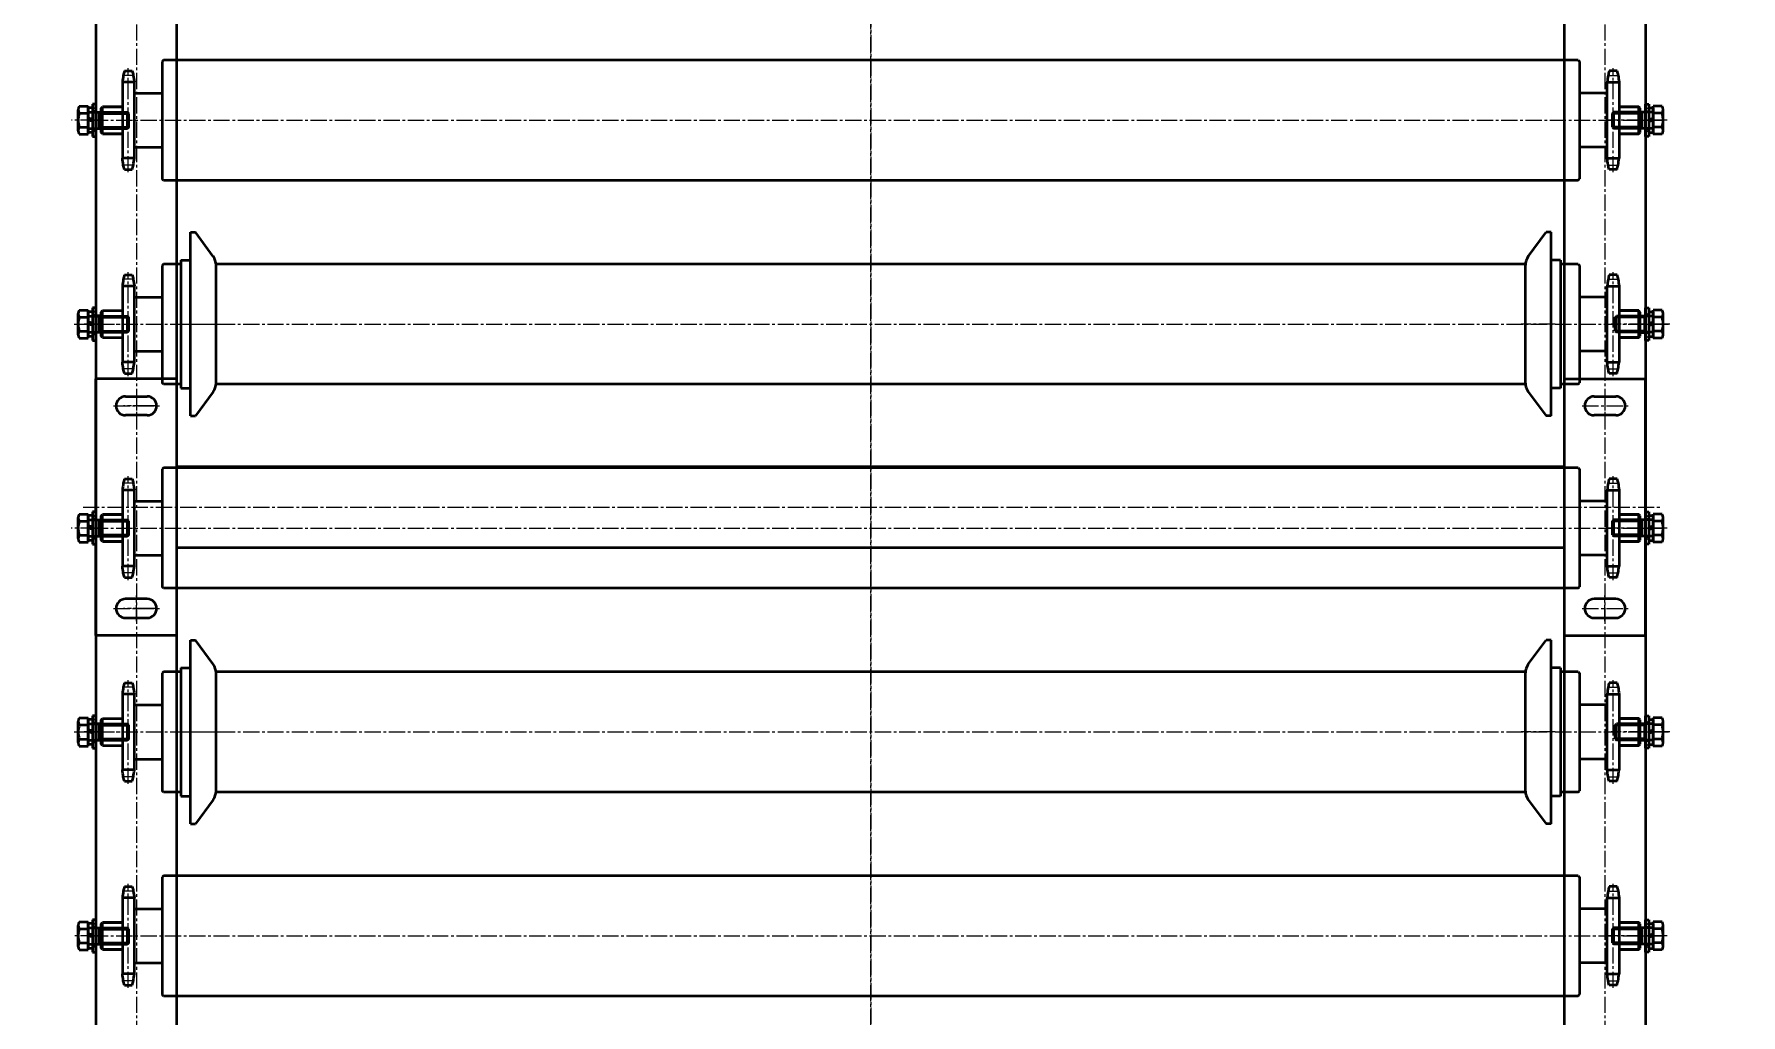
# Model space of a CAD drawing. Header units: millimetres. Extents: x -67280 to 67280, y -47520 to 47520.
# Drawn here: x -47868 to -46603, y -15423 to -14697 of the extents above; entities that cross this region are included whole.
import ezdxf

# ---------------------------------------------------------------- set-up
doc = ezdxf.new("R2010")
doc.units = ezdxf.units.MM
doc.linetypes.add('点画线', pattern=[18, 12, -2, 2, -2])
doc.layers.get('0').update_dxf_attribs({"lineweight": 35})
for name, color, linetype, lineweight in [('EB0', 7, 'Continuous', 35), ('EB0_1', 7, 'Continuous', 35), ('中心线层', 1, '点画线', 18), ('尺寸线层', 4, 'Continuous', 18), ('粗实线层', 7, 'Continuous', 35)]:
    doc.layers.add(name, color=color, linetype=linetype, lineweight=lineweight)
doc.styles.add('标准', font='', dxfattribs={"width": 0.667})
doc.styles.get('标准').set_extended_font_data('宋体')
doc.dimstyles.new('标准', dxfattribs={"dimscale": 160, "dimtxt": 2, "dimasz": 1, "dimexe": 1, "dimexo": 0, "dimgap": 1, "dimtad": 1, "dimdec": 1, "dimdsep": 46, "dimtxsty": '标准', "dimblk": '_CAXARROW', "dimcen": 0, "dimdle": 2, "dimaunit": 1, "dimadec": 0, "dimazin": 2, "dimtfac": 0.707107, "dimtdec": 3, "dimtmove": 0, "dimatfit": 3, "dimfxl": 0, "dimfrac": 2, "dimtolj": 1, "dimarcsym": 0})

# ---------------------------------------------------------------- blocks, each defined once
blk = doc.blocks.new('*X502')
at = {"layer": '尺寸线层', "linetype": 'Continuous', "lineweight": 18}
for points in [[(-51183.3, -14032.3), (-51163.3, -14192.3), (-51203.3, -14192.3)], [(-51183.3, -18397.3), (-51163.3, -18237.3), (-51203.3, -18237.3)]]:
    blk.add_hatch(color=0, dxfattribs=at).paths.add_polyline_path(points, flags=0)
at = {"layer": '尺寸线层', "color": 0}
for p, q in [((-46008, -14032.3), (-51343.3, -14032.3)), ((-46008, -18397.3), (-51343.3, -18397.3))]:
    blk.add_line(p, q, dxfattribs=at)
at = {"layer": '尺寸线层', "color": 0, "linetype": 'Continuous', "lineweight": 18}
blk.add_line((-51183.3, -14032.3), (-51183.3, -18397.3), dxfattribs=at)
at = {"layer": '尺寸线层', "color": 0, "insert": (-51503.3, -16214.8), "char_height": 320, "width": 1246.015, "attachment_point": 5, "rotation": 90, "line_spacing_factor": 1.15057, "style": '标准'}
blk.add_mtext('\\T1.1;4365', dxfattribs=at)
blk = doc.blocks.new('_CAXARROW')
blk.add_hatch(color=0).paths.add_polyline_path([(0, 0), (-1, 0.125), (-1, -0.125)], flags=0)
blk = doc.blocks.new('*X1348')
at = {"layer": 'EB0', "linetype": '点画线', "lineweight": 18}
for p, q in [((-550, -189.5), (-550, -112.5)), ((550, -189.5), (550, -112.5)), ((-545.5, -117.8), (-554.4, -117.8)), ((545.6, -117.8), (554.5, -117.8)), ((-573.5, -151), (-592, -151)), ((-576.9, -151), (588.1, -151)), ((590.1, -151), (546.6, -151)), ((573.5, -151), (582.6, -151)), ((-545.5, -184.2), (-554.4, -184.2)), ((545.6, -184.2), (554.5, -184.2)), ((-550, -340.5), (-550, -263.5)), ((550, -340.5), (550, -263.5)), ((-545.5, -268.8), (-554.4, -268.8)), ((545.6, -268.8), (554.5, -268.8)), ((-590.1, -302), (-546.6, -302)), ((-573.5, -302), (-582.6, -302)), ((-572.9, -302), (592.1, -302)), ((-507, -302), (-482, -302)), ((507, -302), (482, -302)), ((592.1, -302), (548.6, -302)), ((573.5, -302), (582.6, -302)), ((-545.5, -335.2), (-554.4, -335.2)), ((545.6, -335.2), (554.5, -335.2)), ((-550, -491.5), (-550, -414.5)), ((550, -491.5), (550, -414.5)), ((-545.5, -419.8), (-554.4, -419.8)), ((545.6, -419.8), (554.5, -419.8)), ((-573.5, -453), (-592.4, -453)), ((-576.9, -453), (588.1, -453)), ((590.1, -453), (546.6, -453)), ((573.5, -453), (582.6, -453)), ((-545.5, -486.2), (-554.4, -486.2)), ((545.6, -486.2), (554.5, -486.2)), ((-550, -642.5), (-550, -565.5)), ((550, -642.5), (550, -565.5)), ((-545.5, -570.8), (-554.4, -570.8)), ((545.6, -570.8), (554.5, -570.8)), ((-590.1, -604), (-546.6, -604)), ((-573.5, -604), (-582.6, -604)), ((-572.9, -604), (592.1, -604)), ((-507, -604), (-482, -604)), ((507, -604), (482, -604)), ((592.1, -604), (548.6, -604)), ((573.5, -604), (582.6, -604)), ((-545.5, -637.2), (-554.4, -637.2)), ((545.6, -637.2), (554.5, -637.2)), ((-550, -793.5), (-550, -716.5)), ((550, -793.5), (550, -716.5)), ((-545.5, -721.8), (-554.4, -721.8)), ((545.6, -721.8), (554.5, -721.8)), ((-573.5, -755), (-591.2, -755)), ((-576.9, -755), (588.1, -755)), ((590.1, -755), (546.6, -755)), ((573.5, -755), (582.6, -755)), ((-545.5, -788.2), (-554.4, -788.2)), ((545.6, -788.2), (554.5, -788.2))]:
    blk.add_line(p, q, dxfattribs=at)
at = {"layer": 'EB0'}
for p, q in [((-576.5, -139), (-576.5, -163)), ((-574, -139), (-576.5, -139)), ((-574, -163), (-574, -139)), ((574, -163), (574, -139)), ((574, -139), (576.5, -139)), ((576.5, -139), (576.5, -163)), ((-587.1, -158.8), (-587.1, -143.2)), ((-586.3, -140.6), (-579.6, -140.6)), ((-586.3, -145.8), (-579.6, -145.8)), ((-579.6, -161.4), (-579.6, -140.6)), ((-579.6, -141.8), (-579.6, -160.2)), ((-576.5, -141.8), (-579.6, -141.8)), ((-579.6, -157), (-579.6, -145)), ((-579.6, -145), (-550.5, -145)), ((-576.5, -150.2), (-579.6, -149.4)), ((-576.9, -151.7), (-579.6, -151)), ((-576.5, -151.8), (-576.9, -151.7)), ((-576.5, -141.8), (-576.5, -160.2)), ((-574, -144.5), (-576.5, -144.5)), ((-571.6, -157), (-571.6, -145)), ((-571.6, -145.9), (-549.6, -145.9)), ((-549.6, -145.9), (-550.5, -145)), ((-550.5, -157), (-550.5, -145)), ((-549.6, -156.1), (-549.6, -145.9)), ((549.6, -145.9), (550.5, -145)), ((549.6, -156.1), (549.6, -145.9)), ((571.6, -145.9), (549.6, -145.9)), ((579.6, -145), (550.5, -145)), ((550.5, -157), (550.5, -145)), ((571.6, -157), (571.6, -145)), ((574, -144.5), (576.5, -144.5)), ((576.5, -141.8), (576.5, -160.2)), ((576.5, -141.8), (579.6, -141.8)), ((576.5, -150.2), (579.6, -149.4)), ((576.5, -151.8), (576.9, -151.7)), ((576.9, -151.7), (579.6, -151)), ((579.6, -161.4), (579.6, -140.6)), ((586.3, -140.6), (579.6, -140.6)), ((579.6, -141.8), (579.6, -160.2)), ((579.6, -157), (579.6, -145)), ((586.3, -145.8), (579.6, -145.8)), ((587.1, -158.8), (587.1, -143.2)), ((-586.3, -156.2), (-579.6, -156.2)), ((-586.3, -161.4), (-579.6, -161.4)), ((-579.6, -157), (-550.5, -157)), ((-576.5, -160.2), (-579.6, -160.2)), ((-576.5, -157.5), (-574, -157.5)), ((-576.5, -163), (-574, -163)), ((-571.6, -156.1), (-549.6, -156.1)), ((-549.6, -156.1), (-550.5, -157)), ((549.6, -156.1), (550.5, -157)), ((571.6, -156.1), (549.6, -156.1)), ((579.6, -157), (550.5, -157)), ((576.5, -157.5), (574, -157.5)), ((576.5, -163), (574, -163)), ((576.5, -160.2), (579.6, -160.2)), ((586.3, -156.2), (579.6, -156.2)), ((586.3, -161.4), (579.6, -161.4)), ((-576.5, -290), (-576.5, -314)), ((-574, -290), (-576.5, -290)), ((-574, -314), (-574, -290)), ((574, -314), (574, -290)), ((574, -290), (576.5, -290)), ((576.5, -290), (576.5, -314)), ((-587.1, -309.8), (-587.1, -294.2)), ((-586.3, -291.6), (-579.6, -291.6)), ((-586.3, -296.8), (-579.6, -296.8)), ((-579.6, -312.4), (-579.6, -291.6)), ((-579.6, -292.8), (-579.6, -311.2)), ((-576.5, -292.8), (-579.6, -292.8)), ((-579.6, -308), (-579.6, -296)), ((-579.6, -296), (-550.5, -296)), ((-576.5, -301.2), (-579.6, -300.4)), ((-576.9, -302.7), (-579.6, -302)), ((-576.5, -302.8), (-576.9, -302.7)), ((-576.5, -292.8), (-576.5, -311.2)), ((-574, -295.5), (-576.5, -295.5)), ((-570, -295.9), (-574, -295.9)), ((-571.6, -308), (-571.6, -296)), ((-571.6, -296.9), (-549.6, -296.9)), ((-549.6, -296.9), (-550.5, -296)), ((-550.5, -308), (-550.5, -296)), ((-549.6, -307.1), (-549.6, -296.9)), ((551.6, -296.9), (552.5, -296)), ((551.6, -307.1), (551.6, -296.9)), ((573.6, -296.9), (551.6, -296.9)), ((579.6, -296), (552.5, -296)), ((552.5, -308), (552.5, -296)), ((570, -295.9), (574, -295.9)), ((573.6, -308), (573.6, -296)), ((574, -295.5), (576.5, -295.5)), ((576.5, -292.8), (576.5, -311.2)), ((576.5, -292.8), (579.6, -292.8)), ((576.5, -301.2), (579.6, -300.4)), ((576.5, -302.8), (576.9, -302.7)), ((576.9, -302.7), (579.6, -302)), ((579.6, -312.4), (579.6, -291.6)), ((586.3, -291.6), (579.6, -291.6)), ((579.6, -292.8), (579.6, -311.2)), ((579.6, -308), (579.6, -296)), ((586.3, -296.8), (579.6, -296.8)), ((587.1, -309.8), (587.1, -294.2)), ((-586.3, -307.2), (-579.6, -307.2)), ((-586.3, -312.4), (-579.6, -312.4)), ((-579.6, -308), (-550.5, -308)), ((-576.5, -311.2), (-579.6, -311.2)), ((-576.5, -308.5), (-574, -308.5)), ((-576.5, -314), (-574, -314)), ((-570, -308.1), (-574, -308.1)), ((-571.6, -307.1), (-549.6, -307.1)), ((-549.6, -307.1), (-550.5, -308)), ((551.6, -307.1), (552.5, -308)), ((573.6, -307.1), (551.6, -307.1)), ((579.6, -308), (552.5, -308)), ((570, -308.1), (574, -308.1)), ((576.5, -308.5), (574, -308.5)), ((576.5, -314), (574, -314)), ((576.5, -311.2), (579.6, -311.2)), ((586.3, -307.2), (579.6, -307.2)), ((586.3, -312.4), (579.6, -312.4)), ((-576.5, -441), (-576.5, -465)), ((-574, -441), (-576.5, -441)), ((-574, -465), (-574, -441)), ((574, -465), (574, -441)), ((574, -441), (576.5, -441)), ((576.5, -441), (576.5, -465)), ((-587.1, -460.8), (-587.1, -445.2)), ((-586.3, -442.6), (-579.6, -442.6)), ((-586.3, -447.8), (-579.6, -447.8)), ((-579.6, -463.4), (-579.6, -442.6)), ((-579.6, -443.8), (-579.6, -462.2)), ((-576.5, -443.8), (-579.6, -443.8)), ((-579.6, -459), (-579.6, -447)), ((-579.6, -447), (-550.5, -447)), ((-576.5, -452.2), (-579.6, -451.4)), ((-576.9, -453.7), (-579.6, -453)), ((-576.5, -453.8), (-576.9, -453.7)), ((-576.5, -443.8), (-576.5, -462.2)), ((-574, -446.5), (-576.5, -446.5)), ((-571.6, -459), (-571.6, -447)), ((-571.6, -447.9), (-549.6, -447.9)), ((-549.6, -447.9), (-550.5, -447)), ((-550.5, -459), (-550.5, -447)), ((-549.6, -458.1), (-549.6, -447.9)), ((549.6, -447.9), (550.5, -447)), ((549.6, -458.1), (549.6, -447.9)), ((571.6, -447.9), (549.6, -447.9)), ((579.6, -447), (550.5, -447)), ((550.5, -459), (550.5, -447)), ((571.6, -459), (571.6, -447)), ((574, -446.5), (576.5, -446.5)), ((576.5, -443.8), (576.5, -462.2)), ((576.5, -443.8), (579.6, -443.8)), ((576.5, -452.2), (579.6, -451.4)), ((576.5, -453.8), (576.9, -453.7)), ((576.9, -453.7), (579.6, -453)), ((579.6, -463.4), (579.6, -442.6)), ((586.3, -442.6), (579.6, -442.6)), ((579.6, -443.8), (579.6, -462.2)), ((579.6, -459), (579.6, -447)), ((586.3, -447.8), (579.6, -447.8)), ((587.1, -460.8), (587.1, -445.2)), ((-586.3, -458.2), (-579.6, -458.2)), ((-586.3, -463.4), (-579.6, -463.4)), ((-579.6, -459), (-550.5, -459)), ((-576.5, -462.2), (-579.6, -462.2)), ((-576.5, -459.5), (-574, -459.5)), ((-576.5, -465), (-574, -465)), ((-571.6, -458.1), (-549.6, -458.1)), ((-549.6, -458.1), (-550.5, -459)), ((549.6, -458.1), (550.5, -459)), ((571.6, -458.1), (549.6, -458.1)), ((579.6, -459), (550.5, -459)), ((576.5, -459.5), (574, -459.5)), ((576.5, -465), (574, -465)), ((576.5, -462.2), (579.6, -462.2)), ((586.3, -458.2), (579.6, -458.2)), ((586.3, -463.4), (579.6, -463.4)), ((-586.3, -593.6), (-579.6, -593.6)), ((-579.6, -614.4), (-579.6, -593.6)), ((-576.5, -592), (-576.5, -616)), ((-574, -592), (-576.5, -592)), ((-574, -616), (-574, -592)), ((574, -616), (574, -592)), ((574, -592), (576.5, -592)), ((576.5, -592), (576.5, -616)), ((579.6, -614.4), (579.6, -593.6)), ((586.3, -593.6), (579.6, -593.6)), ((-587.1, -611.8), (-587.1, -596.2)), ((-586.3, -598.8), (-579.6, -598.8)), ((-579.6, -594.8), (-579.6, -613.2)), ((-576.5, -594.8), (-579.6, -594.8)), ((-579.6, -610), (-579.6, -598)), ((-579.6, -598), (-550.5, -598)), ((-576.5, -603.2), (-579.6, -602.4)), ((-576.9, -604.7), (-579.6, -604)), ((-576.5, -604.8), (-576.9, -604.7)), ((-576.5, -594.8), (-576.5, -613.2)), ((-574, -597.5), (-576.5, -597.5)), ((-570, -597.9), (-574, -597.9)), ((-571.6, -610), (-571.6, -598)), ((-571.6, -598.9), (-549.6, -598.9)), ((-549.6, -598.9), (-550.5, -598)), ((-550.5, -610), (-550.5, -598)), ((-549.6, -609.1), (-549.6, -598.9)), ((551.6, -598.9), (552.5, -598)), ((551.6, -609.1), (551.6, -598.9)), ((573.6, -598.9), (551.6, -598.9)), ((579.6, -598), (552.5, -598)), ((552.5, -610), (552.5, -598)), ((570, -597.9), (574, -597.9)), ((573.6, -610), (573.6, -598)), ((574, -597.5), (576.5, -597.5)), ((576.5, -594.8), (576.5, -613.2)), ((576.5, -594.8), (579.6, -594.8)), ((576.5, -603.2), (579.6, -602.4)), ((576.5, -604.8), (576.9, -604.7)), ((576.9, -604.7), (579.6, -604)), ((579.6, -594.8), (579.6, -613.2)), ((579.6, -610), (579.6, -598)), ((586.3, -598.8), (579.6, -598.8)), ((587.1, -611.8), (587.1, -596.2)), ((-586.3, -609.2), (-579.6, -609.2)), ((-586.3, -614.4), (-579.6, -614.4)), ((-579.6, -610), (-550.5, -610)), ((-576.5, -613.2), (-579.6, -613.2)), ((-576.5, -610.5), (-574, -610.5)), ((-576.5, -616), (-574, -616)), ((-570, -610.1), (-574, -610.1)), ((-571.6, -609.1), (-549.6, -609.1)), ((-549.6, -609.1), (-550.5, -610)), ((551.6, -609.1), (552.5, -610)), ((573.6, -609.1), (551.6, -609.1)), ((579.6, -610), (552.5, -610)), ((570, -610.1), (574, -610.1)), ((576.5, -610.5), (574, -610.5)), ((576.5, -616), (574, -616)), ((576.5, -613.2), (579.6, -613.2)), ((586.3, -609.2), (579.6, -609.2)), ((586.3, -614.4), (579.6, -614.4)), ((-586.3, -744.6), (-579.6, -744.6)), ((-579.6, -765.4), (-579.6, -744.6)), ((-579.6, -745.8), (-579.6, -764.2)), ((-576.5, -745.8), (-579.6, -745.8)), ((-576.5, -743), (-576.5, -767)), ((-574, -743), (-576.5, -743)), ((-576.5, -745.8), (-576.5, -764.2)), ((-574, -767), (-574, -743)), ((574, -767), (574, -743)), ((574, -743), (576.5, -743)), ((576.5, -743), (576.5, -767)), ((576.5, -745.8), (576.5, -764.2)), ((576.5, -745.8), (579.6, -745.8)), ((579.6, -765.4), (579.6, -744.6)), ((586.3, -744.6), (579.6, -744.6)), ((579.6, -745.8), (579.6, -764.2)), ((-587.1, -762.8), (-587.1, -747.2)), ((-586.3, -749.8), (-579.6, -749.8)), ((-579.6, -761), (-579.6, -749)), ((-579.6, -749), (-550.5, -749)), ((-576.5, -754.2), (-579.6, -753.4)), ((-576.9, -755.7), (-579.6, -755)), ((-576.5, -755.8), (-576.9, -755.7)), ((-574, -748.5), (-576.5, -748.5)), ((-571.6, -761), (-571.6, -749)), ((-571.6, -749.9), (-549.6, -749.9)), ((-549.6, -749.9), (-550.5, -749)), ((-550.5, -761), (-550.5, -749)), ((-549.6, -760.1), (-549.6, -749.9)), ((549.6, -749.9), (550.5, -749)), ((549.6, -760.1), (549.6, -749.9)), ((571.6, -749.9), (549.6, -749.9)), ((579.6, -749), (550.5, -749)), ((550.5, -761), (550.5, -749)), ((571.6, -761), (571.6, -749)), ((574, -748.5), (576.5, -748.5)), ((576.5, -754.2), (579.6, -753.4)), ((576.5, -755.8), (576.9, -755.7)), ((576.9, -755.7), (579.6, -755)), ((579.6, -761), (579.6, -749)), ((586.3, -749.8), (579.6, -749.8)), ((587.1, -762.8), (587.1, -747.2)), ((-586.3, -760.2), (-579.6, -760.2)), ((-586.3, -765.4), (-579.6, -765.4)), ((-579.6, -761), (-550.5, -761)), ((-576.5, -764.2), (-579.6, -764.2)), ((-576.5, -761.5), (-574, -761.5)), ((-576.5, -767), (-574, -767)), ((-571.6, -760.1), (-549.6, -760.1)), ((-549.6, -760.1), (-550.5, -761)), ((549.6, -760.1), (550.5, -761)), ((571.6, -760.1), (549.6, -760.1)), ((579.6, -761), (550.5, -761)), ((576.5, -761.5), (574, -761.5)), ((576.5, -767), (574, -767)), ((576.5, -764.2), (579.6, -764.2)), ((586.3, -760.2), (579.6, -760.2)), ((586.3, -765.4), (579.6, -765.4))]:
    blk.add_line(p, q, dxfattribs=at)
at = {"layer": 'EB0', "color": 1, "linetype": '点画线', "lineweight": 18}
for p, q in [((-571, -151), (-579.5, -151)), ((571, -151), (579.5, -151)), ((-571, -302), (-579.5, -302)), ((573, -302), (581.5, -302)), ((-571, -453), (-579.5, -453)), ((571, -453), (579.5, -453)), ((-571, -604), (-579.5, -604)), ((573, -604), (581.5, -604)), ((-571, -755), (-579.5, -755)), ((571, -755), (579.5, -755))]:
    blk.add_line(p, q, dxfattribs=at)
at = {"layer": 'EB0', "linetype": 'Continuous', "lineweight": 18}
for p, q in [((-574, -140.8), (-576.5, -143.3)), ((574, -140.8), (576.5, -143.3)), ((-574, -157.8), (-576.5, -160.3)), ((-574, -162), (-575, -163)), ((574, -157.8), (576.5, -160.3)), ((574, -162), (575, -163)), ((574, -291.7), (575.7, -290)), ((-576.5, -294), (-574, -291.5)), ((574.4, -295.5), (576.5, -293.4)), ((-576.5, -311), (-574, -308.5)), ((-575.3, -314), (-574, -312.7)), ((574, -312.9), (576.5, -310.4)), ((-574, -442.8), (-576.5, -445.3)), ((574, -442.8), (576.5, -445.3)), ((-574, -459.8), (-576.5, -462.3)), ((-574, -464), (-575, -465)), ((574, -459.8), (576.5, -462.3)), ((574, -464), (575, -465)), ((-576.5, -596), (-574, -593.5)), ((574, -593.7), (575.7, -592)), ((574.4, -597.5), (576.5, -595.4)), ((-576.5, -613), (-574, -610.5)), ((-575.3, -616), (-574, -614.7)), ((574, -614.9), (576.5, -612.4)), ((-574, -744.8), (-576.5, -747.3)), ((574, -744.8), (576.5, -747.3)), ((-574, -761.8), (-576.5, -764.3)), ((-574, -766), (-575, -767)), ((574, -761.8), (576.5, -764.3)), ((574, -766), (575, -767))]:
    blk.add_line(p, q, dxfattribs=at)
at = {"layer": 'EB0'}
for centre, radius, start, end in [((-582.3, -143.2), 4.79, 147.1328, 212.8672), ((-569.1, -151), 18, 163.2213, 196.7787), ((582.3, -143.2), 4.79, 327.1328, 32.8672), ((569.1, -151), 18, 343.2213, 16.7787), ((-582.3, -158.8), 4.79, 147.1328, 212.8672), ((582.3, -158.8), 4.79, 327.1328, 32.8672), ((-582.3, -294.2), 4.79, 147.1328, 212.8672), ((-569.1, -302), 18, 163.2213, 196.7787), ((582.3, -294.2), 4.79, 327.1328, 32.8672), ((569.1, -302), 18, 343.2213, 16.7787), ((-582.3, -309.8), 4.79, 147.1328, 212.8672), ((582.3, -309.8), 4.79, 327.1328, 32.8672), ((-582.3, -445.2), 4.79, 147.1328, 212.8672), ((-569.1, -453), 18, 163.2213, 196.7787), ((582.3, -445.2), 4.79, 327.1328, 32.8672), ((569.1, -453), 18, 343.2213, 16.7787), ((-582.3, -460.8), 4.79, 147.1328, 212.8672), ((582.3, -460.8), 4.79, 327.1328, 32.8672), ((-582.3, -596.2), 4.79, 147.1328, 212.8672), ((582.3, -596.2), 4.79, 327.1328, 32.8672), ((-569.1, -604), 18, 163.2213, 196.7787), ((569.1, -604), 18, 343.2213, 16.7787), ((-582.3, -611.8), 4.79, 147.1328, 212.8672), ((582.3, -611.8), 4.79, 327.1328, 32.8672), ((-582.3, -747.2), 4.79, 147.1328, 212.8672), ((582.3, -747.2), 4.79, 327.1328, 32.8672), ((-569.1, -755), 18, 163.2213, 196.7787), ((569.1, -755), 18, 343.2213, 16.7787), ((-582.3, -762.8), 4.79, 147.1328, 212.8672), ((582.3, -762.8), 4.79, 327.1328, 32.8672)]:
    blk.add_arc(centre, radius, start, end, dxfattribs=at)
at = {"layer": 'EB0_1'}
for p, q in [((-574, 1180), (-574, -1470)), ((-514, -1470), (-514, 1180)), ((514, -1470), (514, 1180)), ((574, 1180), (574, -1470)), ((-574, -532.5), (-574, -342.5)), ((-514, -342.5), (-574, -342.5)), ((-514, -532.5), (-514, -342.5)), ((514, -532.5), (514, -342.5)), ((514, -342.5), (574, -342.5)), ((574, -532.5), (574, -342.5)), ((-552, -355.5), (-536, -355.5)), ((536, -355.5), (552, -355.5)), ((-536, -369.5), (-552, -369.5)), ((552, -369.5), (536, -369.5)), ((-514, -407.5), (514, -407.5)), ((-514, -467.5), (514, -467.5)), ((-536, -505.5), (-552, -505.5)), ((552, -505.5), (536, -505.5)), ((-552, -519.5), (-536, -519.5)), ((536, -519.5), (552, -519.5)), ((-514, -532.5), (-574, -532.5)), ((514, -532.5), (574, -532.5))]:
    blk.add_line(p, q, dxfattribs=at)
at = {"layer": 'EB0_1', "linetype": 'Continuous', "lineweight": 35}
for p, q in [((554.5, -312), (569, -312)), ((554.5, -614), (569, -614))]:
    blk.add_line(p, q, dxfattribs=at)
at = {"layer": 'EB0_1'}
for centre, start, end in [((-552, -362.5), 90, 270), ((-536, -362.5), 270, 90), ((536, -362.5), 90, 270), ((552, -362.5), 270, 90), ((-552, -512.5), 90, 270), ((-536, -512.5), 270, 90), ((536, -512.5), 90, 270), ((552, -512.5), 270, 90)]:
    blk.add_arc(centre, 7, start, end, dxfattribs=at)
at = {"layer": '中心线层'}
blk.add_line((0, 1280), (0, -1473), dxfattribs=at)
at = {"layer": '中心线层', "linetype": '点画线', "lineweight": 18}
for p, q in [((-544, 1180), (-544, -1470)), ((544, 1180), (544, -1470)), ((-544, -353), (-544, -372)), ((-544, -353), (-544, -372)), ((544, -353), (544, -372)), ((-560.9, -362.5), (-526, -362.5)), ((-534.5, -362.5), (-553.5, -362.5)), ((-529.5, -362.5), (-548.5, -362.5)), ((527.1, -362.5), (562, -362.5)), ((-583.5, -437.5), (585.2, -437.5)), ((-544, -522), (-544, -503)), ((-544, -522), (-544, -503)), ((544, -522), (544, -503)), ((-560.9, -512.5), (-526, -512.5)), ((-534.5, -512.5), (-553.5, -512.5)), ((-529.5, -512.5), (-548.5, -512.5)), ((527.1, -512.5), (562, -512.5))]:
    blk.add_line(p, q, dxfattribs=at)
at = {"layer": '粗实线层', "linetype": 'Continuous', "lineweight": 35}
for p, q in [((-524, -106.5), (-525, -107.5)), ((-525, -107.5), (-525, -194.5)), ((524, -106.5), (-524, -106.5)), ((524, -106.5), (525, -107.5)), ((525, -107.5), (525, -194.5)), ((-554.4, -122.9), (-554.4, -179.1)), ((-545.5, -122.9), (-554.4, -122.9)), ((-552.9, -114.5), (-547.1, -114.5)), ((-545.5, -179.1), (-545.5, -122.9)), ((545.6, -122.9), (554.5, -122.9)), ((545.6, -179.1), (545.6, -122.9)), ((552.9, -114.5), (547.1, -114.5)), ((554.5, -122.9), (554.5, -179.1)), ((-545.5, -131), (-525, -131)), ((545.6, -131), (525, -131)), ((-570, -142), (-569, -141)), ((-570, -160), (-570, -142)), ((-569, -161), (-569, -141)), ((-554.4, -141), (-569, -141)), ((-569, -141), (-554.4, -141)), ((554.5, -141), (569, -141)), ((569, -141), (554.5, -141)), ((570, -142), (569, -141)), ((569, -161), (569, -141)), ((570, -160), (570, -142)), ((-569, -161), (-570, -160)), ((-554.4, -161), (-569, -161)), ((-569, -161), (-554.4, -161)), ((554.5, -161), (569, -161)), ((569, -161), (554.5, -161)), ((569, -161), (570, -160)), ((-545.5, -171), (-525, -171)), ((545.6, -171), (525, -171)), ((-545.5, -179.1), (-554.4, -179.1)), ((-552.9, -187.5), (-547.1, -187.5)), ((545.6, -179.1), (554.5, -179.1)), ((552.9, -187.5), (547.1, -187.5)), ((-524, -195.5), (-525, -194.5)), ((524, -195.5), (-524, -195.5)), ((524, -195.5), (525, -194.5)), ((-504, -234), (-500.3, -234)), ((-504, -370), (-504, -234)), ((-487.1, -251.8), (-500.3, -234)), ((487.1, -251.8), (500.3, -234)), ((504, -234), (500.3, -234)), ((504, -370), (504, -234)), ((-552.9, -265.5), (-547.1, -265.5)), ((-524, -257.5), (-525, -258.5)), ((-525, -258.5), (-525, -345.5)), ((-511, -257.5), (-524, -257.5)), ((-511, -254.5), (-504, -254.5)), ((-511, -254.5), (-511, -349.5)), ((485, -257.5), (-485, -257.5)), ((-485, -345.7), (-485, -258.3)), ((485, -345.7), (485, -258.3)), ((511, -254.5), (504, -254.5)), ((511, -254.5), (511, -349.5)), ((524, -257.5), (511, -257.5)), ((524, -257.5), (525, -258.5)), ((525, -258.5), (525, -345.5)), ((552.9, -265.5), (547.1, -265.5)), ((-545.5, -273.9), (-554.4, -273.9)), ((-554.4, -273.9), (-554.4, -330.1)), ((-545.5, -330.1), (-545.5, -273.9)), ((545.6, -273.9), (554.5, -273.9)), ((545.6, -330.1), (545.6, -273.9)), ((554.5, -273.9), (554.5, -330.1)), ((-545.5, -282), (-525, -282)), ((545.6, -282), (525, -282)), ((-570, -293), (-569, -292)), ((-570, -311), (-570, -293)), ((-569, -312), (-569, -292)), ((-569, -292), (-554.4, -292)), ((554.5, -292), (569, -292)), ((569, -292), (554.5, -292)), ((570, -293), (569, -292)), ((569, -312), (569, -292)), ((570, -311), (570, -293)), ((-569, -312), (-570, -311)), ((-569, -312), (-554.4, -312)), ((569, -312), (554.5, -312)), ((569, -312), (570, -311)), ((-545.5, -322), (-525, -322)), ((545.6, -322), (525, -322)), ((-545.5, -330.1), (-554.4, -330.1)), ((-552.9, -338.5), (-547.1, -338.5)), ((545.6, -330.1), (554.5, -330.1)), ((552.9, -338.5), (547.1, -338.5)), ((-524, -346.5), (-525, -345.5)), ((-511, -346.5), (-524, -346.5)), ((-511, -349.5), (-504, -349.5)), ((-487.1, -352.2), (-500.3, -370)), ((485, -346.5), (-485, -346.5)), ((487.1, -352.2), (500.3, -370)), ((511, -349.5), (504, -349.5)), ((524, -346.5), (511, -346.5)), ((524, -346.5), (525, -345.5)), ((-504, -370), (-500.3, -370)), ((504, -370), (500.3, -370)), ((-552.9, -416.5), (-547.1, -416.5)), ((-524, -408.5), (-525, -409.5)), ((-525, -409.5), (-525, -496.5)), ((524, -408.5), (-524, -408.5)), ((524, -408.5), (525, -409.5)), ((525, -409.5), (525, -496.5)), ((552.9, -416.5), (547.1, -416.5)), ((-554.4, -424.9), (-554.4, -481.1)), ((-545.5, -424.9), (-554.4, -424.9)), ((-545.5, -481.1), (-545.5, -424.9)), ((545.6, -424.9), (554.5, -424.9)), ((545.6, -481.1), (545.6, -424.9)), ((554.5, -424.9), (554.5, -481.1)), ((-545.5, -433), (-525, -433)), ((545.6, -433), (525, -433)), ((-570, -444), (-569, -443)), ((-570, -462), (-570, -444)), ((-569, -463), (-569, -443)), ((-554.4, -443), (-569, -443)), ((-569, -443), (-554.4, -443)), ((554.5, -443), (569, -443)), ((569, -443), (554.5, -443)), ((570, -444), (569, -443)), ((569, -463), (569, -443)), ((570, -462), (570, -444)), ((-569, -463), (-570, -462)), ((-554.4, -463), (-569, -463)), ((-569, -463), (-554.4, -463)), ((554.5, -463), (569, -463)), ((569, -463), (554.5, -463)), ((569, -463), (570, -462)), ((-545.5, -473), (-525, -473)), ((545.6, -473), (525, -473)), ((-545.5, -481.1), (-554.4, -481.1)), ((-552.9, -489.5), (-547.1, -489.5)), ((545.6, -481.1), (554.5, -481.1)), ((552.9, -489.5), (547.1, -489.5)), ((-524, -497.5), (-525, -496.5)), ((524, -497.5), (-524, -497.5)), ((524, -497.5), (525, -496.5)), ((-504, -536), (-500.3, -536)), ((-504, -672), (-504, -536)), ((-487.1, -553.8), (-500.3, -536)), ((487.1, -553.8), (500.3, -536)), ((504, -536), (500.3, -536)), ((504, -672), (504, -536)), ((-552.9, -567.5), (-547.1, -567.5)), ((-524, -559.5), (-525, -560.5)), ((-525, -560.5), (-525, -647.5)), ((-511, -559.5), (-524, -559.5)), ((-511, -556.5), (-504, -556.5)), ((-511, -556.5), (-511, -651.5)), ((485, -559.5), (-485, -559.5)), ((-485, -647.7), (-485, -560.3)), ((485, -647.7), (485, -560.3)), ((511, -556.5), (504, -556.5)), ((511, -556.5), (511, -651.5)), ((524, -559.5), (511, -559.5)), ((524, -559.5), (525, -560.5)), ((525, -560.5), (525, -647.5)), ((552.9, -567.5), (547.1, -567.5)), ((-545.5, -575.9), (-554.4, -575.9)), ((-554.4, -575.9), (-554.4, -632.1)), ((-545.5, -632.1), (-545.5, -575.9)), ((545.6, -575.9), (554.5, -575.9)), ((545.6, -632.1), (545.6, -575.9)), ((554.5, -575.9), (554.5, -632.1)), ((-570, -595), (-569, -594)), ((-569, -614), (-569, -594)), ((-569, -594), (-554.4, -594)), ((-545.5, -584), (-525, -584)), ((545.6, -584), (525, -584)), ((554.5, -594), (569, -594)), ((569, -594), (554.5, -594)), ((570, -595), (569, -594)), ((569, -614), (569, -594)), ((-570, -613), (-570, -595)), ((570, -613), (570, -595)), ((-569, -614), (-570, -613)), ((-569, -614), (-554.4, -614)), ((569, -614), (554.5, -614)), ((569, -614), (570, -613)), ((-545.5, -632.1), (-554.4, -632.1)), ((-545.5, -624), (-525, -624)), ((545.6, -624), (525, -624)), ((545.6, -632.1), (554.5, -632.1)), ((-552.9, -640.5), (-547.1, -640.5)), ((552.9, -640.5), (547.1, -640.5)), ((-524, -648.5), (-525, -647.5)), ((-511, -648.5), (-524, -648.5)), ((-511, -651.5), (-504, -651.5)), ((-487.1, -654.2), (-500.3, -672)), ((485, -648.5), (-485, -648.5)), ((487.1, -654.2), (500.3, -672)), ((511, -651.5), (504, -651.5)), ((524, -648.5), (511, -648.5)), ((524, -648.5), (525, -647.5)), ((-504, -672), (-500.3, -672)), ((504, -672), (500.3, -672)), ((-552.9, -718.5), (-547.1, -718.5)), ((-524, -710.5), (-525, -711.5)), ((-525, -711.5), (-525, -798.5)), ((524, -710.5), (-524, -710.5)), ((524, -710.5), (525, -711.5)), ((525, -711.5), (525, -798.5)), ((552.9, -718.5), (547.1, -718.5)), ((-554.4, -726.9), (-554.4, -783.1)), ((-545.5, -726.9), (-554.4, -726.9)), ((-545.5, -783.1), (-545.5, -726.9)), ((545.6, -726.9), (554.5, -726.9)), ((545.6, -783.1), (545.6, -726.9)), ((554.5, -726.9), (554.5, -783.1)), ((-570, -746), (-569, -745)), ((-569, -765), (-569, -745)), ((-554.4, -745), (-569, -745)), ((-569, -745), (-554.4, -745)), ((-545.5, -735), (-525, -735)), ((545.6, -735), (525, -735)), ((554.5, -745), (569, -745)), ((569, -745), (554.5, -745)), ((570, -746), (569, -745)), ((569, -765), (569, -745)), ((-570, -764), (-570, -746)), ((570, -764), (570, -746)), ((-569, -765), (-570, -764)), ((-554.4, -765), (-569, -765)), ((-569, -765), (-554.4, -765)), ((554.5, -765), (569, -765)), ((569, -765), (554.5, -765)), ((569, -765), (570, -764)), ((-545.5, -783.1), (-554.4, -783.1)), ((-545.5, -775), (-525, -775)), ((545.6, -775), (525, -775)), ((545.6, -783.1), (554.5, -783.1)), ((-552.9, -791.5), (-547.1, -791.5)), ((552.9, -791.5), (547.1, -791.5)), ((-524, -799.5), (-525, -798.5)), ((524, -799.5), (-524, -799.5)), ((524, -799.5), (525, -798.5))]:
    blk.add_line(p, q, dxfattribs=at)
for centre, start, end in [((-496, -258.3), 360, 36.4128), ((496, -258.3), 143.5872, 180), ((-496, -345.7), 323.5872, 0), ((496, -345.7), 180, 216.4128), ((-496, -560.3), 360, 36.4128), ((496, -560.3), 143.5872, 180), ((-496, -647.7), 323.5872, 0), ((496, -647.7), 180, 216.4128)]:
    blk.add_arc(centre, 11, start, end, dxfattribs=at)
for points, knots in [([(-552.9, -114.5), (-553.2, -115.6), (-553.9, -118.4), (-554.2, -121.2), (-554.4, -122.9)], [0, 0, 0, 0, 1265.711695, 3163.243344, 3163.243344, 3163.243344, 3163.243344]), ([(-547.1, -114.5), (-546.8, -115.6), (-546.1, -118.4), (-545.8, -121.2), (-545.5, -122.9)], [0, 0, 0, 0, 1247.703818, 3118.238389, 3118.238389, 3118.238389, 3118.238389]), ([(547.1, -114.5), (546.8, -115.6), (546.1, -118.4), (545.8, -121.2), (545.6, -122.9)], [0, 0, 0, 0, 1528.530867, 3820.076175, 3820.076175, 3820.076175, 3820.076175]), ([(552.9, -114.5), (553.2, -115.6), (553.9, -118.4), (554.2, -121.2), (554.5, -122.9)], [0, 0, 0, 0, 1546.815022, 3865.771599, 3865.771599, 3865.771599, 3865.771599]), ([(-552.9, -187.5), (-553.2, -186.4), (-553.9, -183.6), (-554.2, -180.8), (-554.4, -179.1)], [0, 0, 0, 0, 1220.180227, 3049.451939, 3049.451939, 3049.451939, 3049.451939]), ([(-547.1, -187.5), (-546.8, -186.4), (-546.1, -183.6), (-545.8, -180.8), (-545.5, -179.1)], [0, 0, 0, 0, 1202.859665, 3006.164709, 3006.164709, 3006.164709, 3006.164709]), ([(547.1, -187.5), (546.8, -186.4), (546.1, -183.6), (545.8, -180.8), (545.6, -179.1)], [0, 0, 0, 0, 1638.900783, 4095.910637, 4095.910637, 4095.910637, 4095.910637]), ([(552.9, -187.5), (553.2, -186.4), (553.9, -183.6), (554.2, -180.8), (554.5, -179.1)], [0, 0, 0, 0, 1656.934375, 4140.979858, 4140.979858, 4140.979858, 4140.979858]), ([(-552.9, -265.5), (-553.2, -266.6), (-553.9, -269.4), (-554.2, -272.2), (-554.4, -273.9)], [0, 0, 0, 0, 1200.304606, 2999.779154, 2999.779154, 2999.779154, 2999.779154]), ([(-547.1, -265.5), (-546.8, -266.6), (-546.1, -269.4), (-545.8, -272.2), (-545.5, -273.9)], [0, 0, 0, 0, 1184.492392, 2960.26156, 2960.26156, 2960.26156, 2960.26156]), ([(547.1, -265.5), (546.8, -266.6), (546.1, -269.4), (545.8, -272.2), (545.6, -273.9)], [0, 0, 0, 0, 1790.840831, 4475.636405, 4475.636405, 4475.636405, 4475.636405]), ([(552.9, -265.5), (553.2, -266.6), (553.9, -269.4), (554.2, -272.2), (554.5, -273.9)], [0, 0, 0, 0, 1808.445576, 4519.633859, 4519.633859, 4519.633859, 4519.633859]), ([(-552.9, -338.5), (-553.2, -337.4), (-553.9, -334.6), (-554.2, -331.8), (-554.4, -330.1)], [0, 0, 0, 0, 1205.701666, 3013.267387, 3013.267387, 3013.267387, 3013.267387]), ([(-547.1, -338.5), (-546.8, -337.4), (-546.1, -334.6), (-545.8, -331.8), (-545.5, -330.1)], [0, 0, 0, 0, 1191.406034, 2977.540005, 2977.540005, 2977.540005, 2977.540005]), ([(547.1, -338.5), (546.8, -337.4), (546.1, -334.6), (545.8, -331.8), (545.6, -330.1)], [0, 0, 0, 0, 1918.158136, 4793.825468, 4793.825468, 4793.825468, 4793.825468]), ([(552.9, -338.5), (553.2, -337.4), (553.9, -334.6), (554.2, -331.8), (554.5, -330.1)], [0, 0, 0, 0, 1935.423348, 4836.974366, 4836.974366, 4836.974366, 4836.974366]), ([(-552.9, -416.5), (-553.2, -417.6), (-553.9, -420.4), (-554.2, -423.2), (-554.4, -424.9)], [0, 0, 0, 0, 1254.01123, 3134.001757, 3134.001757, 3134.001757, 3134.001757]), ([(-547.1, -416.5), (-546.8, -417.6), (-546.1, -420.4), (-545.8, -423.2), (-545.5, -424.9)], [0, 0, 0, 0, 1241.965198, 3103.896536, 3103.896536, 3103.896536, 3103.896536]), ([(547.1, -416.5), (546.8, -417.6), (546.1, -420.4), (545.8, -423.2), (545.6, -424.9)], [0, 0, 0, 0, 2088.369855, 5219.215458, 5219.215458, 5219.215458, 5219.215458]), ([(552.9, -416.5), (553.2, -417.6), (553.9, -420.4), (554.2, -423.2), (554.5, -424.9)], [0, 0, 0, 0, 2105.163086, 5261.184791, 5261.184791, 5261.184791, 5261.184791]), ([(-552.9, -489.5), (-553.2, -488.4), (-553.9, -485.6), (-554.2, -482.8), (-554.4, -481.1)], [0, 0, 0, 0, 1307.830259, 3268.505285, 3268.505285, 3268.505285, 3268.505285]), ([(-547.1, -489.5), (-546.8, -488.4), (-546.1, -485.6), (-545.8, -482.8), (-545.5, -481.1)], [0, 0, 0, 0, 1297.531226, 3242.76613, 3242.76613, 3242.76613, 3242.76613]), ([(547.1, -489.5), (546.8, -488.4), (546.1, -485.6), (545.8, -482.8), (545.6, -481.1)], [0, 0, 0, 0, 2226.58384, 5564.637303, 5564.637303, 5564.637303, 5564.637303]), ([(552.9, -489.5), (553.2, -488.4), (553.9, -485.6), (554.2, -482.8), (554.5, -481.1)], [0, 0, 0, 0, 2243.043852, 5605.773861, 5605.773861, 5605.773861, 5605.773861]), ([(-552.9, -567.5), (-553.2, -568.6), (-553.9, -571.4), (-554.2, -574.2), (-554.4, -575.9)], [0, 0, 0, 0, 1409.926335, 3523.661916, 3523.661916, 3523.661916, 3523.661916]), ([(-547.1, -567.5), (-546.8, -568.6), (-546.1, -571.4), (-545.8, -574.2), (-545.5, -575.9)], [0, 0, 0, 0, 1401.761892, 3503.25749, 3503.25749, 3503.25749, 3503.25749]), ([(547.1, -567.5), (546.8, -568.6), (546.1, -571.4), (545.8, -574.2), (545.6, -575.9)], [0, 0, 0, 0, 2408.607198, 6019.546724, 6019.546724, 6019.546724, 6019.546724]), ([(552.9, -567.5), (553.2, -568.6), (553.9, -571.4), (554.2, -574.2), (554.5, -575.9)], [0, 0, 0, 0, 2424.632081, 6059.595818, 6059.595818, 6059.595818, 6059.595818]), ([(-552.9, -640.5), (-553.2, -639.4), (-553.9, -636.6), (-554.2, -633.8), (-554.4, -632.1)], [0, 0, 0, 0, 1498.731594, 3745.602382, 3745.602382, 3745.602382, 3745.602382]), ([(-547.1, -640.5), (-546.8, -639.4), (-546.1, -636.6), (-545.8, -633.8), (-545.5, -632.1)], [0, 0, 0, 0, 1492.112026, 3729.058879, 3729.058879, 3729.058879, 3729.058879]), ([(547.1, -640.5), (546.8, -639.4), (546.1, -636.6), (545.8, -633.8), (545.6, -632.1)], [0, 0, 0, 0, 2553.888537, 6382.631171, 6382.631171, 6382.631171, 6382.631171]), ([(552.9, -640.5), (553.2, -639.4), (553.9, -636.6), (554.2, -633.8), (554.5, -632.1)], [0, 0, 0, 0, 2569.619838, 6421.946548, 6421.946548, 6421.946548, 6421.946548]), ([(-552.9, -718.5), (-553.2, -719.6), (-553.9, -722.4), (-554.2, -725.2), (-554.4, -726.9)], [0, 0, 0, 0, 1636.888259, 4090.880974, 4090.880974, 4090.880974, 4090.880974]), ([(-547.1, -718.5), (-546.8, -719.6), (-546.1, -722.4), (-545.8, -725.2), (-545.5, -726.9)], [0, 0, 0, 0, 1632.028413, 4078.735335, 4078.735335, 4078.735335, 4078.735335]), ([(547.1, -718.5), (546.8, -719.6), (546.1, -722.4), (545.8, -725.2), (545.6, -726.9)], [0, 0, 0, 0, 2743.694069, 6856.989659, 6856.989659, 6856.989659, 6856.989659]), ([(552.9, -718.5), (553.2, -719.6), (553.9, -722.4), (554.2, -725.2), (554.5, -726.9)], [0, 0, 0, 0, 2759.048951, 6895.364298, 6895.364298, 6895.364298, 6895.364298]), ([(-552.9, -791.5), (-553.2, -790.4), (-553.9, -787.6), (-554.2, -784.8), (-554.4, -783.1)], [0, 0, 0, 0, 1749.111947, 4371.348346, 4371.348346, 4371.348346, 4371.348346]), ([(-547.1, -791.5), (-546.8, -790.4), (-546.1, -787.6), (-545.8, -784.8), (-545.5, -783.1)], [0, 0, 0, 0, 1745.504566, 4362.332847, 4362.332847, 4362.332847, 4362.332847]), ([(547.1, -791.5), (546.8, -790.4), (546.1, -787.6), (545.8, -784.8), (545.6, -783.1)], [0, 0, 0, 0, 2893.671885, 7231.811451, 7231.811451, 7231.811451, 7231.811451]), ([(552.9, -791.5), (553.2, -790.4), (553.9, -787.6), (554.2, -784.8), (554.5, -783.1)], [0, 0, 0, 0, 2908.777942, 7269.564231, 7269.564231, 7269.564231, 7269.564231])]:
    blk.add_open_spline(points, degree=3, knots=knots, dxfattribs=at)
blk = doc.blocks.new('*X1828')
at = {"layer": '尺寸线层', "linetype": 'Continuous', "lineweight": 18}
for points in [[(-48563, -13429.8), (-48543, -13589.8), (-48583, -13589.8)], [(-48563, -16079.8), (-48543, -15919.8), (-48583, -15919.8)]]:
    blk.add_hatch(color=0, dxfattribs=at).paths.add_polyline_path(points, flags=0)
at = {"layer": '尺寸线层', "color": 0}
for p, q in [((-47822, -13429.8), (-48723, -13429.8)), ((-47822, -16079.8), (-48723, -16079.8))]:
    blk.add_line(p, q, dxfattribs=at)
at = {"layer": '尺寸线层', "color": 0, "linetype": 'Continuous', "lineweight": 18}
blk.add_line((-48563, -13429.8), (-48563, -16079.8), dxfattribs=at)
at = {"layer": '尺寸线层', "color": 0, "insert": (-48883, -14754.8), "char_height": 320, "width": 1243.644, "attachment_point": 5, "rotation": 90, "line_spacing_factor": 1.15057, "style": '标准'}
blk.add_mtext('\\T1.1;2650', dxfattribs=at)

msp = doc.modelspace()

# ---------------------------------------------------------------- dimensions: what is measured, and where the dimension line sits
at = {"layer": '尺寸线层'}
dim = msp.add_linear_dim(base=(-51183.269, -18397.309), p1=(-46007.985, -14032.309), p2=(-46007.985, -18397.309), angle=270, dimstyle='标准', override={"dimsah": 1, "dimtfill": 1, "dimtzin": 8}, dxfattribs=at)
dim.commit()
dim.dimension.update_dxf_attribs({"geometry": '*X502', "text_midpoint": (-51183.269, -16214.809)})

# ---------------------------------------------------------------- next in the draw order: block references
at = {"layer": '中心线层'}
msp.add_blockref('*X1348', (-47247.969, -14609.804), dxfattribs=at)

# ---------------------------------------------------------------- next in the draw order: linework, layer by layer
at = {"layer": '中心线层', "linetype": '点画线', "lineweight": 18}
msp.add_line((-47247.969, -22181.308), (-47247.969, -4818.458), dxfattribs=at)

# ---------------------------------------------------------------- next in the draw order: dimensions: what is measured, and where the dimension line sits
at = {"layer": '尺寸线层'}
dim = msp.add_linear_dim(base=(-48562.966, -16079.804), p1=(-47821.969, -13429.804), p2=(-47821.969, -16079.804), angle=90, dimstyle='标准', override={"dimsah": 1, "dimtfill": 1, "dimtzin": 8}, dxfattribs=at)
dim.commit()
dim.dimension.update_dxf_attribs({"geometry": '*X1828', "text_midpoint": (-48562.966, -14754.804)})

doc.saveas('drawing.dxf')
